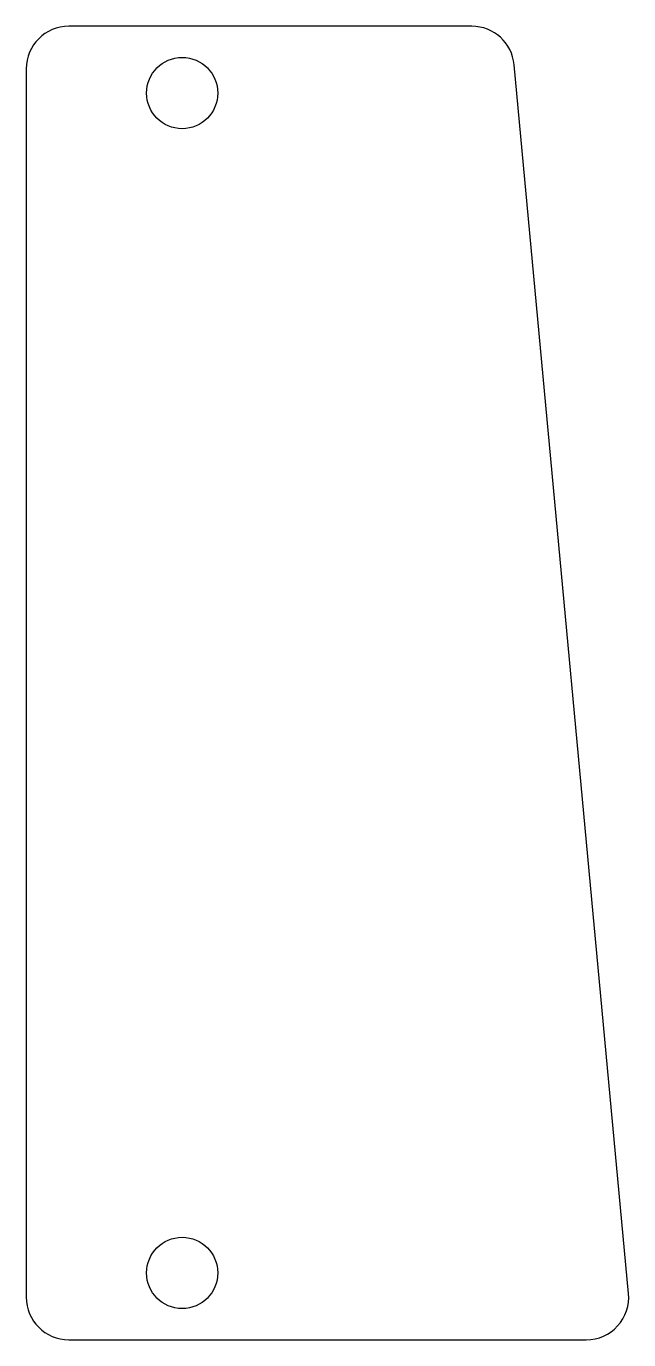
# Model space of a CAD drawing. Extents: x -7 to 20.1, y -3 to 56.
import ezdxf

# ---------------------------------------------------------------- set-up
doc = ezdxf.new("R2010")
doc.units = 0
doc.layers.add('20', color=31, linetype='CONTINUOUS')

msp = doc.modelspace()

# ---------------------------------------------------------------- linework, layer by layer
at = {"layer": '20'}
for p, q in [((13.0101, 56), (-5.095, 56)), ((-7, 54.095), (-7, -1.095)), ((20.0442, -0.9184), (14.9069, 54.2716)), ((-5.095, -3), (18.1474, -3))]:
    msp.add_line(p, q, dxfattribs=at)
for centre in [(0, 53), (0, 0)]:
    msp.add_circle(centre, 1.6, dxfattribs=at)
for centre, start, end in [((-5.095, 54.095), 90, 180), ((13.0101, 54.095), 5.3181, 90.0001), ((-5.095, -1.095), 180, 270), ((18.1474, -1.095), 270, 5.3183)]:
    msp.add_arc(centre, 1.905, start, end, dxfattribs=at)

doc.saveas('drawing.dxf')
